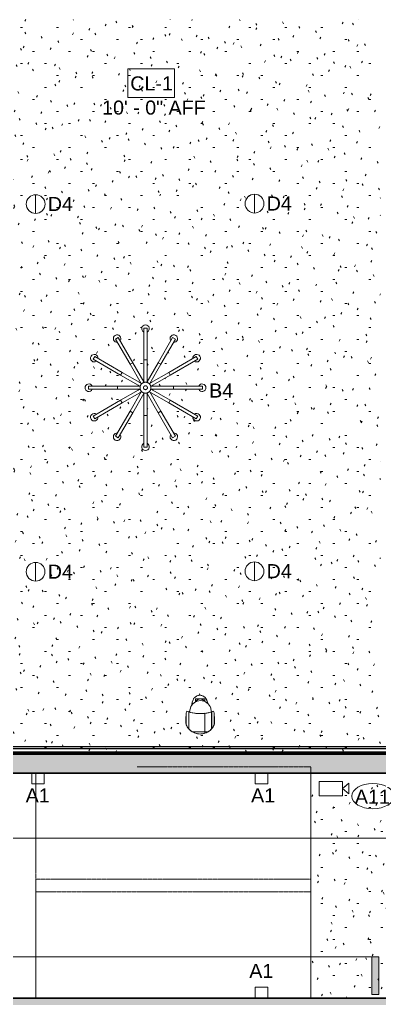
# Model space of a CAD drawing. Header units: inches. Extents: x -1176 to 1507, y -2527 to 978.
# Drawn here: x -987.2 to -872.1, y -1109.4 to -796.2 of the extents above; entities that cross this region are included whole.
import ezdxf

# ---------------------------------------------------------------- set-up
doc = ezdxf.new("R2010")
doc.units = ezdxf.units.IN
doc.header["$MEASUREMENT"] = 0
doc.linetypes.add('Overhead 1_16_', pattern=[0.101562, 0.0625, -0.039062])
for name, color, linetype, lineweight in [('A-CLNG', 13, 'Continuous', 18), ('A-CLNG-IDEN', 151, 'Continuous', 9), ('A-CLNG-PATT', 13, 'Continuous', 18), ('A-WALL', 113, 'Continuous', 18), ('A-WALL-PATT', 111, 'Continuous', 18), ('E-LITE-EQPM', 33, 'Continuous', 9), ('E-LITE-EQPM-IDEN', 33, 'Continuous', 9), ('G-ANNO-SYMB', 111, 'Continuous', 9), ('I-WALL', 2, 'Continuous', 18), ('Q-SPCQ', 91, 'Continuous', 9), ('Q-SPCQ-IDEN', 132, 'Continuous', 9), ('S-STRS-MBND', 31, 'Continuous', 18)]:
    doc.layers.add(name, color=color, linetype=linetype, lineweight=lineweight)
doc.styles.add('Arial', font='arial.ttf', dxfattribs={"height": 4.5})
doc.styles.add('Swis721 Lt BT', font='swissl.ttf', dxfattribs={"height": 4.5})
pattern_1 = [(0, (0, 0), (15.36, 3.84), [0.634, -10.886, 0.634, -10.886, -61.44]), (0, (0, 0), (15.36, 3.84), [-23.04, 0.634, -22.406, 0.634, -10.886, -26.88]), (0, (0, 0), (15.36, 3.84), [-57.6, 0.634, -7.046, 0.634, -18.566]), (120, (5.76, 1.92), (-11.005538, 11.38215), [0.634, -10.886, 0.634, -10.886, -61.44]), (120, (5.76, 1.92), (-11.005538, 11.38215), [-23.04, 0.634, -22.406, 0.634, -10.886, -26.88]), (120, (5.76, 1.92), (-11.005538, 11.38215), [-57.6, 0.634, -7.046, 0.634, -18.566]), (240, (7.68, 9.6), (-4.354462, -15.22215), [0.634, -10.886, 0.634, -10.886, -61.44]), (240, (7.68, 9.6), (-4.354462, -15.22215), [-23.04, 0.634, -22.406, 0.634, -10.886, -26.88]), (240, (7.68, 9.6), (-4.354462, -15.22215), [-57.6, 0.634, -7.046, 0.634, -18.566])]

# ---------------------------------------------------------------- blocks, each defined once
blk = doc.blocks.new('Iron_Chandelier_2145 - Iron_Chandelier_2145-V2-2nd Floor RCP')
at = {"layer": 'E-LITE-EQPM'}
for p, q in [((-0.5, 19.02), (-0.5, 8.88)), ((0.5, 19.02), (-0.5, 19.02)), ((0.5, 8.88), (0.5, 19.02)), ((-8.69, 16.05), (-9.56, 15.55)), ((-4.04, 7.99), (-8.69, 16.05)), ((8.69, 16.05), (4.04, 7.99)), ((8.69, 16.05), (9.56, 15.55)), ((-9.56, 15.55), (-4.9, 7.49)), ((4.9, 7.49), (9.56, 15.55)), ((-16.72, 9.08), (-16.22, 9.94)), ((-7.44, 4.87), (-16.22, 9.94)), ((16.22, 9.94), (7.44, 4.87)), ((16.22, 9.94), (16.72, 9.08)), ((-16.72, 9.08), (-7.94, 4)), ((-4.04, 7.99), (-4.9, 7.49)), ((-4.9, 7.49), (-1.36, 1.36)), ((-0.5, 1.86), (-4.04, 7.99)), ((-0.5, 8.88), (-0.5, 2.41)), ((0.5, 8.88), (-0.5, 8.88)), ((0.5, 2.41), (0.5, 8.88)), ((4.04, 7.99), (0.5, 1.86)), ((1.36, 1.36), (4.9, 7.49)), ((4.04, 7.99), (4.9, 7.49)), ((7.94, 4), (16.72, 9.08)), ((-7.94, 4), (-7.44, 4.87)), ((-7.94, 4), (-2.34, 0.77)), ((-1.84, 1.64), (-7.44, 4.87)), ((7.44, 4.87), (1.84, 1.64)), ((2.34, 0.77), (7.94, 4)), ((7.44, 4.87), (7.94, 4)), ((-8.94, 0.5), (-18.25, 0.5)), ((-18.25, 0.5), (-18.25, -0.5)), ((-1.86, 0.5), (-8.94, 0.5)), ((-8.94, 0.5), (-8.94, -0.5)), ((-2.34, 0.77), (-1.69, 0.4)), ((-1.2, 1.27), (-1.84, 1.64)), ((-0.5, 2.41), (-0.5, 1.66)), ((0.5, 1.67), (0.5, 2.41)), ((1.84, 1.64), (1.19, 1.26)), ((1.69, 0.4), (2.34, 0.77)), ((8.94, 0.5), (1.86, 0.5)), ((18.25, 0.5), (8.94, 0.5)), ((8.94, 0.5), (8.94, -0.5)), ((18.25, 0.5), (18.25, -0.5)), ((-18.25, -0.5), (-8.94, -0.5)), ((-8.94, -0.5), (-1.86, -0.5)), ((-2.34, -0.77), (-7.94, -4)), ((-7.44, -4.87), (-1.84, -1.64)), ((-1.36, -1.36), (-4.9, -7.49)), ((-4.04, -7.99), (-0.5, -1.86)), ((-1.69, -0.4), (-2.34, -0.77)), ((-1.84, -1.64), (-1.19, -1.26)), ((-0.5, -1.67), (-0.5, -2.41)), ((-0.5, -2.41), (-0.5, -8.88)), ((0.5, -2.41), (0.5, -1.66)), ((0.5, -1.86), (4.04, -7.99)), ((0.5, -8.88), (0.5, -2.41)), ((1.2, -1.27), (1.84, -1.64)), ((4.9, -7.49), (1.36, -1.36)), ((2.34, -0.77), (1.69, -0.4)), ((1.84, -1.64), (7.44, -4.87)), ((1.86, -0.5), (8.94, -0.5)), ((7.94, -4), (2.34, -0.77)), ((8.94, -0.5), (18.25, -0.5)), ((-7.94, -4), (-16.72, -9.08)), ((-16.22, -9.94), (-7.44, -4.87)), ((-7.94, -4), (-7.44, -4.87)), ((7.44, -4.87), (7.94, -4)), ((7.44, -4.87), (16.22, -9.94)), ((16.72, -9.08), (7.94, -4)), ((-16.72, -9.08), (-16.22, -9.94)), ((-4.9, -7.49), (-9.56, -15.55)), ((-8.69, -16.05), (-4.04, -7.99)), ((-4.04, -7.99), (-4.9, -7.49)), ((-0.5, -8.88), (-0.5, -19.02)), ((0.5, -8.88), (-0.5, -8.88)), ((0.5, -19.02), (0.5, -8.88)), ((4.04, -7.99), (4.9, -7.49)), ((4.04, -7.99), (8.69, -16.05)), ((9.56, -15.55), (4.9, -7.49)), ((16.22, -9.94), (16.72, -9.08)), ((-8.69, -16.05), (-9.56, -15.55)), ((8.69, -16.05), (9.56, -15.55)), ((0.5, -19.02), (-0.5, -19.02))]:
    blk.add_line(p, q, dxfattribs=at)
at = {"layer": 'E-LITE-EQPM', "flags": 128}
for points in [[(-1.75, 0), (-1.75, 0.07), (-1.75, 0.14), (-1.74, 0.21), (-1.73, 0.28), (-1.72, 0.35), (-1.7, 0.42), (-1.68, 0.48), (-1.66, 0.55), (-1.64, 0.62), (-1.61, 0.68), (-1.59, 0.75), (-1.56, 0.81), (-1.52, 0.87), (-1.49, 0.93), (-1.45, 0.99), (-1.41, 1.05), (-1.36, 1.1), (-1.32, 1.16), (-1.27, 1.21), (-1.22, 1.26), (-1.17, 1.31), (-1.12, 1.35), (-1.06, 1.39), (-1.01, 1.44), (-0.95, 1.48), (-0.89, 1.51), (-0.83, 1.55), (-0.76, 1.58), (-0.7, 1.61), (-0.64, 1.63), (-0.57, 1.66), (-0.5, 1.68), (-0.44, 1.7), (-0.37, 1.71), (-0.3, 1.73), (-0.23, 1.74), (-0.16, 1.75), (-0.09, 1.75), (-0.02, 1.75), (0.05, 1.75), (0.12, 1.75), (0.19, 1.74), (0.26, 1.73), (0.33, 1.72), (0.4, 1.71), (0.47, 1.69), (0.53, 1.67), (0.6, 1.65), (0.67, 1.62), (0.73, 1.59), (0.79, 1.56), (0.85, 1.53), (0.92, 1.5), (0.97, 1.46), (1.03, 1.42), (1.09, 1.38), (1.14, 1.33), (1.19, 1.28), (1.24, 1.23), (1.29, 1.18), (1.34, 1.13), (1.38, 1.08), (1.43, 1.02), (1.46, 0.96), (1.5, 0.9), (1.54, 0.84), (1.57, 0.78), (1.6, 0.72), (1.63, 0.65), (1.65, 0.59), (1.67, 0.52), (1.69, 0.45), (1.71, 0.39), (1.72, 0.32), (1.74, 0.25), (1.74, 0.18), (1.75, 0.11), (1.75, 0.04), (1.75, 0)], [(-0.63, 0), (-0.63, 0.03), (-0.63, 0.05), (-0.62, 0.08), (-0.62, 0.1), (-0.62, 0.12), (-0.61, 0.15), (-0.6, 0.17), (-0.6, 0.2), (-0.59, 0.22), (-0.58, 0.24), (-0.57, 0.27), (-0.56, 0.29), (-0.55, 0.31), (-0.53, 0.33), (-0.52, 0.35), (-0.5, 0.38), (-0.49, 0.39), (-0.47, 0.41), (-0.46, 0.43), (-0.44, 0.45), (-0.42, 0.47), (-0.4, 0.48), (-0.38, 0.5), (-0.36, 0.51), (-0.34, 0.53), (-0.32, 0.54), (-0.3, 0.55), (-0.27, 0.57), (-0.25, 0.58), (-0.23, 0.59), (-0.2, 0.59), (-0.18, 0.6), (-0.16, 0.61), (-0.13, 0.61), (-0.11, 0.62), (-0.08, 0.62), (-0.06, 0.63), (-0.03, 0.63), (-0.01, 0.63), (0.02, 0.63), (0.04, 0.63), (0.07, 0.62), (0.09, 0.62), (0.12, 0.62), (0.14, 0.61), (0.17, 0.61), (0.19, 0.6), (0.21, 0.59), (0.24, 0.58), (0.26, 0.57), (0.28, 0.56), (0.31, 0.55), (0.33, 0.54), (0.35, 0.52), (0.37, 0.51), (0.39, 0.49), (0.41, 0.48), (0.43, 0.46), (0.45, 0.44), (0.46, 0.42), (0.48, 0.41), (0.5, 0.39), (0.51, 0.37), (0.52, 0.35), (0.54, 0.32), (0.55, 0.3), (0.56, 0.28), (0.57, 0.26), (0.58, 0.23), (0.59, 0.21), (0.6, 0.19), (0.61, 0.16), (0.61, 0.14), (0.62, 0.11), (0.62, 0.09), (0.62, 0.06), (0.63, 0.04), (0.63, 0.01), (0.63, 0)], [(1.75, 0), (1.75, -0.07), (1.75, -0.14), (1.74, -0.21), (1.73, -0.28), (1.72, -0.35), (1.7, -0.42), (1.68, -0.48), (1.66, -0.55), (1.64, -0.62), (1.61, -0.68), (1.59, -0.75), (1.56, -0.81), (1.52, -0.87), (1.49, -0.93), (1.45, -0.99), (1.41, -1.05), (1.36, -1.1), (1.32, -1.16), (1.27, -1.21), (1.22, -1.26), (1.17, -1.31), (1.12, -1.35), (1.06, -1.39), (1.01, -1.44), (0.95, -1.48), (0.89, -1.51), (0.83, -1.55), (0.76, -1.58), (0.7, -1.61), (0.64, -1.63), (0.57, -1.66), (0.5, -1.68), (0.44, -1.7), (0.37, -1.71), (0.3, -1.73), (0.23, -1.74), (0.16, -1.75), (0.09, -1.75), (0.02, -1.75), (-0.05, -1.75), (-0.12, -1.75), (-0.19, -1.74), (-0.26, -1.73), (-0.33, -1.72), (-0.4, -1.71), (-0.47, -1.69), (-0.53, -1.67), (-0.6, -1.65), (-0.67, -1.62), (-0.73, -1.59), (-0.79, -1.56), (-0.85, -1.53), (-0.92, -1.5), (-0.97, -1.46), (-1.03, -1.42), (-1.09, -1.38), (-1.14, -1.33), (-1.19, -1.28), (-1.24, -1.23), (-1.29, -1.18), (-1.34, -1.13), (-1.38, -1.08), (-1.43, -1.02), (-1.46, -0.96), (-1.5, -0.9), (-1.54, -0.84), (-1.57, -0.78), (-1.6, -0.72), (-1.63, -0.65), (-1.65, -0.59), (-1.67, -0.52), (-1.69, -0.45), (-1.71, -0.39), (-1.72, -0.32), (-1.74, -0.25), (-1.74, -0.18), (-1.75, -0.11), (-1.75, -0.04), (-1.75, 0)], [(0.63, 0), (0.63, -0.03), (0.63, -0.05), (0.62, -0.08), (0.62, -0.1), (0.62, -0.12), (0.61, -0.15), (0.6, -0.17), (0.6, -0.2), (0.59, -0.22), (0.58, -0.24), (0.57, -0.27), (0.56, -0.29), (0.55, -0.31), (0.53, -0.33), (0.52, -0.35), (0.5, -0.38), (0.49, -0.39), (0.47, -0.41), (0.46, -0.43), (0.44, -0.45), (0.42, -0.47), (0.4, -0.48), (0.38, -0.5), (0.36, -0.51), (0.34, -0.53), (0.32, -0.54), (0.3, -0.55), (0.27, -0.57), (0.25, -0.58), (0.23, -0.59), (0.2, -0.59), (0.18, -0.6), (0.16, -0.61), (0.13, -0.61), (0.11, -0.62), (0.08, -0.62), (0.06, -0.63), (0.03, -0.63), (0.01, -0.63), (-0.02, -0.63), (-0.04, -0.63), (-0.07, -0.62), (-0.09, -0.62), (-0.12, -0.62), (-0.14, -0.61), (-0.17, -0.61), (-0.19, -0.6), (-0.21, -0.59), (-0.24, -0.58), (-0.26, -0.57), (-0.28, -0.56), (-0.31, -0.55), (-0.33, -0.54), (-0.35, -0.52), (-0.37, -0.51), (-0.39, -0.49), (-0.41, -0.48), (-0.43, -0.46), (-0.45, -0.44), (-0.46, -0.42), (-0.48, -0.41), (-0.5, -0.39), (-0.51, -0.37), (-0.52, -0.35), (-0.54, -0.32), (-0.55, -0.3), (-0.56, -0.28), (-0.57, -0.26), (-0.58, -0.23), (-0.59, -0.21), (-0.6, -0.19), (-0.61, -0.16), (-0.61, -0.14), (-0.62, -0.11), (-0.62, -0.09), (-0.62, -0.06), (-0.63, -0.04), (-0.63, -0.01), (-0.63, 0)]]:
    blk.add_lwpolyline(points, dxfattribs=at)
at = {"layer": 'E-LITE-EQPM'}
for centre, start, end in [((0, 18.89), 90, 244.637), ((0, 18.89), 295.363, 90), ((-9.06, 15.7), 120, 274.637), ((-9.06, 15.7), 325.363, 120), ((9.06, 15.7), 60, 214.637), ((9.06, 15.7), 265.363, 60), ((-16.36, 9.44), 150, 304.637), ((-16.36, 9.44), 355.363, 150), ((16.36, 9.44), 30, 184.637), ((16.36, 9.44), 235.363, 30), ((-18.12, 0), 25.363, 180), ((-18.12, 0), 180, 334.637), ((18.12, 0), 0, 154.637), ((18.12, 0), 205.363, 0), ((-16.36, -9.44), 55.363, 210), ((-16.36, -9.44), 210, 4.637), ((16.36, -9.44), 175.363, 330), ((16.36, -9.44), 330, 124.637), ((-9.06, -15.7), 85.363, 240), ((-9.06, -15.7), 240, 34.637), ((9.06, -15.7), 145.363, 300), ((9.06, -15.7), 300, 94.637), ((0, -18.89), 115.363, 270), ((0, -18.89), 270, 64.637)]:
    blk.add_arc(centre, 1.21, start, end, dxfattribs=at)
blk = doc.blocks.new('L-Recessed Circular - Downlight - 6_-7313291-2nd Floor RCP')
at = {"layer": 'E-LITE-EQPM'}
for q in [(-2.12, -2.12), (2.12, 2.12)]:
    blk.add_line((0, 0), q, dxfattribs=at)
for start, end in [(360, 180), (180, 360)]:
    blk.add_arc((0, 0), 3, start, end, dxfattribs=at)
blk = doc.blocks.new('Security_Camera_-_Dome_6414 - 8_-0_ AFF-7476807-2nd Floor RCP')
at = {"layer": 'Q-SPCQ'}
for p, q in [((-2.27, 3.14), (2.27, 3.14)), ((-2.27, -4.36), (-2.27, 3.14)), ((1.71, 5.14), (-1.71, 5.14)), ((0, 3.14), (-1.71, 5.14)), ((0, 3.14), (1.71, 5.14)), ((2.27, -4.36), (2.27, 3.14)), ((-2.27, -4.36), (2.27, -4.36))]:
    blk.add_line(p, q, dxfattribs=at)
blk = doc.blocks.new('Keurig_Coffee_Maker_18764 - Keurig_Coffee_Maker_18764-7512143-2nd Floor RCP')
at = {"layer": 'Q-SPCQ'}
for p, q in [((-1.5, 5.87), (-1.5, 6.29)), ((-1.5, 6.29), (-1.5, 5.79)), ((-0.05, 6.52), (0, 6.52)), ((-0.05, 6.52), (0, 6.52)), ((-3.76, -0.58), (-3.76, 4.75)), ((-3.76, 4.75), (-3.76, -0.58)), ((-3.66, 4.86), (-3.66, -0.55)), ((-2.58, 5.79), (-1.5, 5.79)), ((-2.44, 5.87), (-1.5, 5.87)), ((-1.5, 5.87), (-2.44, 5.87)), ((-1.5, 5.79), (-1.5, 5.87)), ((-1.5, -0.09), (-1.5, 5.79)), ((-1.5, 5.79), (-1.5, -0.09)), ((-1.5, 5.79), (2.55, 5.79)), ((3.66, 4.86), (3.66, -0.55)), ((-1.75, -0.13), (-1.75, -0.16)), ((1.75, -0.17), (1.75, -0.14)), ((-1.5, -3.84), (-1.5, -4.72)), ((0, -4.72), (-1.5, -4.72)), ((1.5, -4.72), (0, -4.72)), ((1.33, -3.91), (1.09, -3.91)), ((1.5, -4.72), (1.5, -3.75))]:
    blk.add_line(p, q, dxfattribs=at)
at = {"layer": 'Q-SPCQ', "flags": 128}
for points in [[(-2.44, 5.87), (-2.13, 6.03), (-1.82, 6.17), (-1.5, 6.29)], [(-1.5, 6.29), (-1.3, 6.35), (-1.09, 6.4), (-0.89, 6.44), (-0.68, 6.47), (-0.47, 6.5), (-0.26, 6.51), (-0.05, 6.52)], [(0, 6.52), (0.3, 6.51), (0.59, 6.48), (0.89, 6.43), (1.18, 6.36), (1.47, 6.28), (1.75, 6.18), (2.02, 6.06), (2.29, 5.93)], [(-4.47, 3.57), (-4.53, 3.4), (-4.6, 3.21)], [(-4.6, 3.21), (-4.56, 1.59), (-4.52, 0.02)], [(-3.9, 4.57), (-4.12, 4.26), (-4.31, 3.92), (-4.47, 3.57)], [(-4.47, 3.57), (-4.46, 1.67), (-4.44, -0.22)], [(-4.44, -0.22), (-4.46, 1.67), (-4.47, 3.57)], [(-3.76, 4.75), (-3.83, 4.66), (-3.9, 4.57)], [(-3.76, 4.75), (-3.71, 4.81), (-3.66, 4.86)], [(-2.58, 5.79), (-2.51, 5.83), (-2.44, 5.87)], [(2.29, 5.93), (2.42, 5.86), (2.55, 5.79)], [(4.47, 3.57), (4.31, 3.92), (4.12, 4.25), (3.9, 4.57), (3.66, 4.86)], [(4.44, -0.22), (4.46, 1.67), (4.47, 3.57)], [(4.47, 3.57), (4.46, 1.67), (4.44, -0.22)], [(4.6, 3.21), (4.53, 3.4), (4.47, 3.57)], [(4.52, 0.02), (4.56, 1.59), (4.6, 3.21)], [(-4.52, 0.02), (-4.48, -0.1), (-4.44, -0.22)], [(4.44, -0.22), (4.48, -0.1), (4.52, 0.02)], [(-4.44, -0.22), (-4.34, -0.48), (-4.23, -0.74)], [(-4.23, -0.74), (-4, -0.66), (-3.76, -0.58)], [(-3.66, -0.55), (-3.71, -0.56), (-3.76, -0.58)], [(3.66, -0.55), (3.95, -0.64), (4.23, -0.74)], [(4.23, -0.74), (4.34, -0.48), (4.44, -0.22)]]:
    blk.add_lwpolyline(points, dxfattribs=at)
at = {"layer": 'Q-SPCQ'}
for centre, radius, start, end in [((-0.02, 1.68), 4.83, 121.9434, 138.8461), ((0.21, 1.83), 4.6, 41.3719, 59.4821), ((0, -12.51), 12.51, 96.8893, 107.0382), ((-0.11, -0.74), 3.42, 176.007, 197.9749), ((0, -12.51), 12.51, 74.3499, 106.3509), ((-0.11, -0.74), 3.42, 197.9749, 342.0251), ((0, -12.51), 12.51, 101.4004, 102.499), ((0, -12.51), 12.51, 76.4256, 96.8893), ((0, -12.51), 12.51, 72.9618, 76.4256), ((-1.51, -0.29), 4.88, 342.0251, 357.9749), ((0, -3.22), 1.5, 208.9538, 212.3568), ((0, -3.22), 1.5, 222.9459, 226.3981), ((0, -3.22), 1.5, 240, 241.3808), ((0, -3.22), 1.5, 253.2329, 256.0898), ((0, -3.22), 1.5, 283.9102, 286.7671), ((0, -3.22), 1.5, 298.6192, 300), ((0, -3.22), 1.5, 313.6019, 317.0541), ((0, -3.22), 1.5, 327.6432, 331.0462), ((0, -3.22), 1.5, 332.5776, 337.3872)]:
    blk.add_arc(centre, radius, start, end, dxfattribs=at)
for points, knots in [([(0.54, 6.48), (0.53, 6.49), (0.5, 6.49), (0.48, 6.49), (0.46, 6.49)], [0.78815175, 0.78815175, 0.78815175, 0.78815175, 0.8, 0.81849902, 0.81849902, 0.81849902, 0.81849902]), ([(1.05, 6.4), (1.03, 6.4), (1, 6.41), (0.97, 6.41), (0.96, 6.42)], [0.57772475, 0.57772475, 0.57772475, 0.57772475, 0.6, 0.61469113, 0.61469113, 0.61469113, 0.61469113]), ([(-4.38, 3.77), (-4.39, 3.74), (-4.41, 3.7), (-4.43, 3.66), (-4.44, 3.64)], [0.61088143, 0.61088143, 0.61088143, 0.61088143, 0.66666667, 0.69969714, 0.69969714, 0.69969714, 0.69969714]), ([(-4.16, 4.19), (-4.17, 4.17), (-4.18, 4.15), (-4.19, 4.13), (-4.2, 4.12)], [0.29963797, 0.29963797, 0.29963797, 0.29963797, 0.33333333, 0.3546492, 0.3546492, 0.3546492, 0.3546492]), ([(-3.44, 5.1), (-3.46, 5.09), (-3.5, 5.04), (-3.55, 4.99), (-3.58, 4.95)], [0.84443952, 0.84443952, 0.84443952, 0.84443952, 0.85714286, 0.88946582, 0.88946582, 0.88946582, 0.88946582]), ([(-3.29, 5.25), (-3.33, 5.21), (-3.41, 5.13), (-3.49, 5.05), (-3.53, 5.01)], [0.6959231, 0.6959231, 0.6959231, 0.6959231, 0.75, 0.8092658, 0.8092658, 0.8092658, 0.8092658]), ([(-3.53, 5.01), (-3.49, 5.05), (-3.41, 5.13), (-3.33, 5.21), (-3.29, 5.25)], [0.12712616, 0.12712616, 0.12712616, 0.12712616, 0.16666667, 0.20354406, 0.20354406, 0.20354406, 0.20354406]), ([(-2.92, 5.56), (-2.95, 5.53), (-3.01, 5.49), (-3.07, 5.44), (-3.09, 5.42)], [0.68506608, 0.68506608, 0.68506608, 0.68506608, 0.71428571, 0.73688666, 0.73688666, 0.73688666, 0.73688666]), ([(-2.71, 5.7), (-2.75, 5.67), (-2.85, 5.61), (-2.94, 5.54), (-2.99, 5.5)], [0.4515144, 0.4515144, 0.4515144, 0.4515144, 0.5, 0.5645826, 0.5645826, 0.5645826, 0.5645826]), ([(-2.99, 5.5), (-2.94, 5.54), (-2.85, 5.61), (-2.76, 5.67), (-2.72, 5.7)], [0.29058896, 0.29058896, 0.29058896, 0.29058896, 0.33333333, 0.36686495, 0.36686495, 0.36686495, 0.36686495]), ([(-1.93, 6.13), (-1.94, 6.12), (-1.97, 6.11), (-2, 6.1), (-2.01, 6.09)], [0.41841767, 0.41841767, 0.41841767, 0.41841767, 0.42857143, 0.44013501, 0.44013501, 0.44013501, 0.44013501]), ([(1.93, 6.11), (1.91, 6.11), (1.88, 6.13), (1.85, 6.14), (1.84, 6.14)], [0.17777621, 0.17777621, 0.17777621, 0.17777621, 0.2, 0.22084875, 0.22084875, 0.22084875, 0.22084875]), ([(3.02, 5.47), (2.92, 5.55), (2.81, 5.63), (2.69, 5.7), (2.68, 5.7)], [0.7368661, 0.7368661, 0.7368661, 0.7368661, 0.85, 0.8601642, 0.8601642, 0.8601642, 0.8601642]), ([(2.68, 5.7), (2.74, 5.67), (2.85, 5.59), (2.96, 5.51), (3.02, 5.47)], [0.1398358, 0.1398358, 0.1398358, 0.1398358, 0.2, 0.2631339, 0.2631339, 0.2631339, 0.2631339]), ([(3.24, 5.28), (3.28, 5.25), (3.38, 5.16), (3.48, 5.06), (3.53, 5)], [0.3529114, 0.3529114, 0.3529114, 0.3529114, 0.4, 0.4767299, 0.4767299, 0.4767299, 0.4767299]), ([(3.54, 4.99), (3.5, 5.04), (3.45, 5.09), (3.4, 5.14), (3.39, 5.15)], [0.2526443, 0.2526443, 0.2526443, 0.2526443, 0.3333333, 0.3540448, 0.3540448, 0.3540448, 0.3540448]), ([(3.83, 4.66), (3.82, 4.67), (3.8, 4.7), (3.78, 4.73), (3.76, 4.75)], [0.38444806, 0.38444806, 0.38444806, 0.38444806, 0.4, 0.41797906, 0.41797906, 0.41797906, 0.41797906]), ([(4.2, 4.11), (4.19, 4.13), (4.18, 4.15), (4.16, 4.18), (4.16, 4.19)], [0.18160757, 0.18160757, 0.18160757, 0.18160757, 0.2, 0.21093832, 0.21093832, 0.21093832, 0.21093832]), ([(4.23, 4.07), (4.21, 4.1), (4.19, 4.13), (4.17, 4.17), (4.16, 4.19)], [0.61176377, 0.61176377, 0.61176377, 0.61176377, 0.66666667, 0.69915708, 0.69915708, 0.69915708, 0.69915708]), ([(4.44, 3.64), (4.43, 3.66), (4.41, 3.7), (4.39, 3.74), (4.38, 3.77)], [0.3004739, 0.3004739, 0.3004739, 0.3004739, 0.33333333, 0.38831267, 0.38831267, 0.38831267, 0.38831267]), ([(-4.4, -0.32), (-4.4, -0.33), (-4.39, -0.36), (-4.37, -0.39), (-4.37, -0.4)], [0.4391587, 0.4391587, 0.4391587, 0.4391587, 0.5, 0.5552062, 0.5552062, 0.5552062, 0.5552062]), ([(2.72, -2.64), (2.69, -2.98), (2.55, -3.66), (2.3, -4.3), (2.14, -4.62)], [0.4042078, 0.4042078, 0.4042078, 0.4042078, 0.7, 1, 1, 1, 1]), ([(2.62, -3.26), (2.63, -3.24), (2.66, -3.1), (2.68, -2.97), (2.69, -2.86)], [0.2257016, 0.2257016, 0.2257016, 0.2257016, 0.25, 0.3818969, 0.3818969, 0.3818969, 0.3818969]), ([(4.37, -0.4), (4.37, -0.39), (4.39, -0.36), (4.4, -0.33), (4.4, -0.32)], [0.4447938, 0.4447938, 0.4447938, 0.4447938, 0.5, 0.5608413, 0.5608413, 0.5608413, 0.5608413]), ([(-1.96, -4.62), (-2.06, -4.41), (-2.25, -3.98), (-2.38, -3.52), (-2.44, -3.27), (-2.44, -3.24)], [0, 0, 0, 0, 0.2, 0.4, 0.4199586, 0.4199586, 0.4199586, 0.4199586]), ([(-2.21, -4.05), (-2.19, -4.11), (-2.11, -4.3), (-2.02, -4.49), (-1.96, -4.62)], [0.2806999, 0.2806999, 0.2806999, 0.2806999, 0.5, 1, 1, 1, 1]), ([(-1.37, -5.35), (-1.36, -5.36), (-1.32, -5.39), (-1.29, -5.42), (-1.27, -5.43)], [0.18877968, 0.18877968, 0.18877968, 0.18877968, 0.2, 0.2149388, 0.2149388, 0.2149388, 0.2149388]), ([(-1.33, -3.91), (-1.29, -4), (-1.18, -4.16), (-0.99, -4.36), (-0.82, -4.49), (-0.69, -4.56), (-0.61, -4.59), (-0.56, -4.61), (-0.52, -4.63), (-0.49, -4.64), (-0.44, -4.66), (-0.39, -4.67), (-0.34, -4.68), (-0.31, -4.69), (-0.28, -4.7), (-0.23, -4.71), (-0.14, -4.72), (-0.06, -4.72), (0, -4.72)], [0, 0, 0, 0, 0.166667, 0.333333, 0.5, 0.583333, 0.625, 0.666667, 0.6875, 0.708333, 0.75, 0.791667, 0.8125, 0.833333, 0.854167, 0.875, 0.916667, 1, 1, 1, 1]), ([(1.33, -5.51), (1.21, -5.59), (0.95, -5.73), (0.39, -5.89), (-0.2, -5.89), (-0.77, -5.73), (-1.02, -5.59), (-1.15, -5.51)], [0, 0, 0, 0, 0.166667, 0.333333, 0.666667, 0.833333, 1, 1, 1, 1]), ([(-1, -5.6), (-0.97, -5.62), (-0.92, -5.65), (-0.86, -5.67), (-0.84, -5.68)], [0.27701931, 0.27701931, 0.27701931, 0.27701931, 0.3, 0.31328188, 0.31328188, 0.31328188, 0.31328188]), ([(-0.54, -5.79), (-0.5, -5.8), (-0.45, -5.81), (-0.4, -5.82), (-0.38, -5.83)], [0.37613623, 0.37613623, 0.37613623, 0.37613623, 0.4, 0.40692561, 0.40692561, 0.40692561, 0.40692561]), ([(0, -4.72), (0.06, -4.72), (0.14, -4.72), (0.23, -4.71), (0.28, -4.7), (0.31, -4.69), (0.34, -4.68), (0.39, -4.67), (0.44, -4.66), (0.49, -4.64), (0.52, -4.63), (0.55, -4.62), (0.58, -4.61), (0.62, -4.59), (0.69, -4.56), (0.82, -4.49), (0.99, -4.36), (1.18, -4.16), (1.29, -4), (1.33, -3.91)], [0, 0, 0, 0, 0.083333, 0.125, 0.145833, 0.166667, 0.1875, 0.208333, 0.25, 0.291667, 0.3125, 0.333333, 0.354167, 0.375, 0.416667, 0.5, 0.666667, 0.833333, 1, 1, 1, 1]), ([(0.57, -5.83), (0.58, -5.82), (0.63, -5.81), (0.68, -5.8), (0.72, -5.79)], [0.59315677, 0.59315677, 0.59315677, 0.59315677, 0.6, 0.62382615, 0.62382615, 0.62382615, 0.62382615]), ([(1.02, -5.68), (1.04, -5.67), (1.1, -5.65), (1.15, -5.62), (1.19, -5.6)], [0.68679726, 0.68679726, 0.68679726, 0.68679726, 0.7, 0.72301066, 0.72301066, 0.72301066, 0.72301066]), ([(1.45, -5.43), (1.47, -5.42), (1.51, -5.39), (1.54, -5.36), (1.56, -5.35)], [0.78509395, 0.78509395, 0.78509395, 0.78509395, 0.8, 0.81126542, 0.81126542, 0.81126542, 0.81126542]), ([(2.14, -4.62), (2.21, -4.49), (2.29, -4.3), (2.37, -4.11), (2.39, -4.05)], [0, 0, 0, 0, 0.5, 0.7193001, 0.7193001, 0.7193001, 0.7193001])]:
    blk.add_open_spline(points, degree=3, knots=knots, dxfattribs=at)
for points in [[(0.79, 6.45), (0.78, 6.45), (0.77, 6.45), (0.76, 6.45)], [(0.76, 6.45), (0.77, 6.45), (0.78, 6.45), (0.79, 6.45)], [(-4.25, 4.04), (-4.24, 4.05), (-4.21, 4.09), (-4.19, 4.13), (-4.18, 4.15)], [(-4.18, 4.15), (-4.19, 4.13), (-4.21, 4.09), (-4.23, 4.05), (-4.24, 4.03)], [(-2.24, 5.98), (-2.23, 5.99), (-2.22, 5.99), (-2.2, 6)], [(-2.19, 6), (-2.2, 6), (-2.21, 5.99), (-2.22, 5.99)], [(1.59, 6.24), (1.58, 6.24), (1.57, 6.25), (1.56, 6.25)], [(1.56, 6.25), (1.57, 6.25), (1.58, 6.24), (1.59, 6.24)], [(3.02, 5.47), (2.97, 5.5), (2.93, 5.54), (2.88, 5.57)], [(3.54, 5), (3.44, 5.1), (3.34, 5.19), (3.24, 5.28)], [(3.76, 4.75), (3.79, 4.72), (3.81, 4.69), (3.83, 4.66)], [(4.16, 4.19), (4.17, 4.16), (4.19, 4.14), (4.2, 4.11)], [(0.23, 0), (0.07, 0), (-0.09, 0), (-0.24, 0)], [(-0.16, 0), (-0.03, 0), (0.1, 0), (0.23, 0)], [(-4.23, -0.74), (-4.04, -0.67), (-3.85, -0.61), (-3.66, -0.55)], [(-3.66, -0.55), (-3.85, -0.61), (-4.04, -0.67), (-4.23, -0.74)], [(-2.13, -0.18), (-2.35, -0.22), (-2.56, -0.27), (-2.77, -0.31)], [(-1.38, -0.08), (-1.47, -0.09), (-1.55, -0.1), (-1.64, -0.11)], [(1.23, -0.06), (1.36, -0.07), (1.49, -0.09), (1.62, -0.1)], [(1.6, -0.1), (1.48, -0.09), (1.36, -0.07), (1.25, -0.06)], [(2.94, -0.35), (3.07, -0.38), (3.2, -0.41), (3.33, -0.45)], [(3.33, -0.45), (3.2, -0.41), (3.07, -0.38), (2.94, -0.35)], [(3.37, -0.46), (3.43, -0.48), (3.48, -0.49), (3.54, -0.51)], [(3.54, -0.51), (3.48, -0.49), (3.43, -0.48), (3.37, -0.46)], [(3.66, -0.55), (3.85, -0.61), (4.04, -0.67), (4.23, -0.74)], [(4.23, -0.74), (4.04, -0.67), (3.85, -0.61), (3.66, -0.55)], [(-2.38, -3.53), (-2.35, -3.62), (-2.32, -3.72), (-2.29, -3.82)], [(-2.29, -3.82), (-2.28, -3.85), (-2.26, -3.89), (-2.25, -3.93)], [(-1.9, -4.72), (-1.91, -4.71), (-1.93, -4.67), (-1.95, -4.63), (-1.96, -4.62)], [(-1.15, -5.51), (-1.25, -5.45), (-1.45, -5.3), (-1.7, -5.03), (-1.84, -4.83), (-1.9, -4.72)], [(2.09, -4.72), (2.02, -4.83), (1.89, -5.03), (1.63, -5.3), (1.44, -5.45), (1.33, -5.51)], [(2.14, -4.62), (2.13, -4.63), (2.12, -4.67), (2.1, -4.71), (2.09, -4.72)], [(2.44, -3.93), (2.45, -3.89), (2.46, -3.85), (2.47, -3.82)], [(2.47, -3.82), (2.5, -3.72), (2.53, -3.62), (2.56, -3.53)]]:
    blk.add_open_spline(points, degree=3, dxfattribs=at)
blk = doc.blocks.new('Sconce Light - Sphere - 100W - 277V-V16-2nd Floor RCP')
at = {"layer": 'E-LITE-EQPM'}
for p, q in [((0, 6.5), (-2, 6.5)), ((-2, 6.5), (-2, 3)), ((2, 6.5), (0, 6.5)), ((2, 6.5), (2, 3))]:
    blk.add_line(p, q, dxfattribs=at)
blk = doc.blocks.new('Appliance_Specialty Equipment Tag - Standard-3515593-2nd Floor RCP')
at = {"layer": 'Q-SPCQ-IDEN'}
blk.add_ellipse((-0.0499, 0.0037), major_axis=(-0.1406, 0), ratio=0.600473, dxfattribs=at)
blk = doc.blocks.new('Section - 3_32_ x 3_8_-334918-2nd Floor RCP')
at = {"layer": 'G-ANNO-SYMB'}
blk.add_hatch(color=256, dxfattribs=at).paths.add_polyline_path([(0, 0.2495), (0, 0), (-0.0469, 0), (-0.0469, 0.2495)], flags=0)
for p, q in [((0, 0.2495), (-0.0469, 0.2495)), ((-0.0469, 0.2495), (-0.0469, 0)), ((0, 0), (0, 0.2495)), ((-0.0469, 0), (0, 0))]:
    blk.add_line(p, q, dxfattribs=at)

msp = doc.modelspace()

# ---------------------------------------------------------------- hatches: boundary and pattern name
at = {"layer": 'A-CLNG-PATT'}
h = msp.add_hatch(dxfattribs=at)
h.set_pattern_fill('FP_2', color=256, style=0, pattern_type=2)
h.set_pattern_definition(pattern_1)
h.paths.add_polyline_path([(-1017.06, -1028.8), (-871.8, -1028.8), (-871.8, -796.22), (-1017.06, -796.22), (-1017.06, -805.18), (-1013.56, -805.18), (-1013.56, -809.18), (-1017.06, -809.18), (-1017.06, -898.18), (-1013.56, -898.18), (-1013.56, -902.18), (-1017.06, -902.18), (-1017.06, -1028.67)], flags=0)
h.paths.add_polyline_path([(-1014.15, -1026.31), (-1014.57, -1026.31), (-1014.57, -1015.29), (-1003.55, -1015.29), (-1003.55, -1026.31), (-1014.07, -1026.31)], flags=0)
h.paths.add_polyline_path([(-929.39, -1024.82), (-929.83, -1024.8), (-930.33, -1024.73), (-930.91, -1024.58), (-931.46, -1024.36), (-931.99, -1024.09), (-932.67, -1023.58), (-932.84, -1023.43), (-933.34, -1022.87), (-933.67, -1022.36), (-933.78, -1022.15), (-934, -1021.61), (-934.03, -1021.51), (-933.96, -1018.32), (-933.76, -1017.77), (-933.67, -1017.56), (-932.81, -1017.83), (-932.74, -1017.16), (-932.57, -1016.5), (-932.15, -1015.66), (-932.05, -1014.99), (-931.86, -1014.32), (-931.52, -1013.58), (-931.31, -1013.27), (-931.06, -1013.01), (-930.77, -1012.79), (-930.38, -1012.59), (-929.96, -1012.47), (-929.53, -1012.42), (-929.09, -1012.47), (-928.68, -1012.59), (-928.29, -1012.79), (-928, -1013.01), (-927.69, -1013.36), (-927.48, -1013.68), (-927.2, -1014.32), (-926.99, -1015.07), (-926.44, -1015.73), (-926.07, -1016.5), (-925.93, -1017.14), (-925.92, -1017.79), (-925.54, -1017.67), (-925.21, -1017.56), (-924.96, -1018.2), (-924.92, -1018.32), (-924.84, -1021.51), (-924.98, -1021.9), (-925.26, -1022.45), (-925.44, -1022.73), (-925.72, -1023.11), (-926.03, -1023.43), (-926.6, -1023.91), (-927.37, -1024.36), (-927.84, -1024.55), (-928.21, -1024.67), (-928.66, -1024.76), (-929.1, -1024.81), (-929.37, -1024.82)], flags=0)
h.paths.add_polyline_path([(-927.69, -1018.17), (-926.67, -1017.98), (-926.17, -1017.84), (-927.69, -1018.14)], flags=0)
h.paths.add_polyline_path([(-931.19, -1018.16), (-931.21, -1018.13), (-932.57, -1017.9), (-932.21, -1017.98), (-931.21, -1018.16)], flags=0)
h.paths.add_polyline_path([(-982.06, -975.91), (-982.84, -975.8), (-983.56, -975.5), (-984.18, -975.03), (-984.66, -974.41), (-984.96, -973.68), (-985.06, -972.91), (-984.96, -972.13), (-984.66, -971.41), (-984.18, -970.78), (-983.56, -970.31), (-982.84, -970.01), (-982.06, -969.91), (-981.29, -970.01), (-980.56, -970.31), (-979.94, -970.78), (-979.46, -971.41), (-979.16, -972.13), (-979.06, -972.91), (-979.16, -973.68), (-979.46, -974.41), (-979.94, -975.03), (-980.56, -975.5), (-981.29, -975.8)], flags=0)
h.paths.add_polyline_path([(-912.07, -975.76), (-912.85, -975.66), (-913.57, -975.36), (-914.2, -974.88), (-914.67, -974.26), (-914.97, -973.54), (-915.07, -972.76), (-914.97, -971.98), (-914.67, -971.26), (-914.2, -970.64), (-913.57, -970.16), (-912.85, -969.86), (-912.07, -969.76), (-911.3, -969.86), (-910.57, -970.16), (-909.95, -970.64), (-909.48, -971.26), (-909.18, -971.98), (-909.07, -972.76), (-909.18, -973.54), (-909.48, -974.26), (-909.95, -974.88), (-910.57, -975.36), (-911.3, -975.66)], flags=0)
h.paths.add_polyline_path([(-946.93, -934.1), (-947.64, -933.87), (-948.08, -933.27), (-948.08, -932.52), (-947.64, -931.92), (-947.43, -931.85), (-947.43, -915.88), (-955.04, -929.05), (-954.89, -929.22), (-954.83, -929.99), (-955.19, -930.6), (-955.87, -930.91), (-956.6, -930.75), (-957.1, -930.18), (-957.16, -929.43), (-956.8, -928.81), (-956.12, -928.51), (-955.91, -928.55), (-948.3, -915.38), (-962.13, -923.36), (-962.09, -923.58), (-962.39, -924.26), (-963.04, -924.63), (-963.78, -924.56), (-964.33, -924.06), (-964.49, -923.33), (-964.19, -922.64), (-963.54, -922.27), (-962.8, -922.35), (-962.63, -922.5), (-948.8, -914.51), (-964.01, -914.51), (-964.08, -914.72), (-964.69, -915.16), (-965.43, -915.16), (-966.04, -914.72), (-966.27, -914.01), (-966.04, -913.3), (-965.43, -912.86), (-964.68, -912.86), (-964.08, -913.32), (-964.01, -913.51), (-948.8, -913.51), (-962.65, -905.53), (-962.8, -905.67), (-963.57, -905.73), (-964.19, -905.37), (-964.49, -904.69), (-964.33, -903.96), (-963.78, -903.46), (-963.01, -903.4), (-962.39, -903.76), (-962.09, -904.44), (-962.13, -904.66), (-948.3, -912.64), (-955.91, -899.47), (-956.12, -899.51), (-956.8, -899.21), (-957.18, -898.56), (-957.1, -897.82), (-956.6, -897.27), (-955.87, -897.11), (-955.19, -897.42), (-954.81, -898.06), (-954.89, -898.8), (-955.04, -898.97), (-947.43, -912.14), (-947.43, -896.17), (-947.64, -896.1), (-948.08, -895.5), (-948.08, -894.75), (-947.64, -894.15), (-946.93, -893.92), (-946.22, -894.15), (-945.78, -894.75), (-945.79, -895.5), (-946.22, -896.1), (-946.43, -896.17), (-946.43, -912.14), (-938.83, -898.97), (-938.97, -898.8), (-939.04, -898.03), (-938.68, -897.42), (-938, -897.11), (-937.27, -897.27), (-936.77, -897.82), (-936.71, -898.59), (-937.06, -899.21), (-937.74, -899.51), (-937.96, -899.47), (-945.57, -912.64), (-931.73, -904.66), (-931.78, -904.44), (-931.48, -903.76), (-930.83, -903.39), (-930.09, -903.46), (-929.53, -903.96), (-929.38, -904.69), (-929.68, -905.37), (-930.33, -905.75), (-931.07, -905.67), (-931.23, -905.52), (-945.07, -913.51), (-929.85, -913.51), (-929.79, -913.3), (-929.18, -912.86), (-928.43, -912.86), (-927.83, -913.3), (-927.6, -914.01), (-927.83, -914.72), (-928.44, -915.16), (-929.18, -915.16), (-929.79, -914.72), (-929.85, -914.51), (-945.07, -914.51), (-931.22, -922.48), (-931.07, -922.35), (-930.3, -922.29), (-929.68, -922.64), (-929.38, -923.33), (-929.53, -924.06), (-930.09, -924.56), (-930.86, -924.62), (-931.48, -924.26), (-931.78, -923.58), (-931.73, -923.36), (-945.57, -915.38), (-937.96, -928.55), (-937.74, -928.51), (-937.06, -928.81), (-936.69, -929.46), (-936.77, -930.2), (-937.27, -930.75), (-938, -930.91), (-938.68, -930.6), (-939.05, -929.96), (-938.97, -929.22), (-938.83, -929.05), (-946.43, -915.88), (-946.43, -931.85), (-946.22, -931.92), (-945.78, -932.52), (-945.79, -933.27), (-946.22, -933.87), (-946.8, -934.06)], flags=0)
h.paths.add_polyline_path([(-982.05, -858.26), (-982.83, -858.16), (-983.55, -857.86), (-984.17, -857.38), (-984.65, -856.76), (-984.95, -856.04), (-985.05, -855.26), (-984.95, -854.48), (-984.65, -853.76), (-984.17, -853.14), (-983.55, -852.66), (-982.83, -852.36), (-982.05, -852.26), (-981.27, -852.36), (-980.55, -852.66), (-979.93, -853.14), (-979.45, -853.76), (-979.15, -854.48), (-979.05, -855.26), (-979.15, -856.04), (-979.45, -856.76), (-979.93, -857.38), (-980.55, -857.86), (-981.27, -858.16)], flags=0)
h.paths.add_polyline_path([(-912.06, -858.11), (-912.84, -858.01), (-913.56, -857.71), (-914.18, -857.24), (-914.66, -856.61), (-914.96, -855.89), (-915.06, -855.11), (-914.96, -854.34), (-914.66, -853.61), (-914.18, -852.99), (-913.56, -852.52), (-912.84, -852.22), (-912.06, -852.11), (-911.29, -852.22), (-910.56, -852.52), (-909.94, -852.99), (-909.46, -853.61), (-909.16, -854.34), (-909.06, -855.11), (-909.16, -855.89), (-909.46, -856.61), (-909.94, -857.24), (-910.56, -857.71), (-911.29, -858.01)], flags=0)
h = msp.add_hatch(dxfattribs=at)
h.set_pattern_fill('FP_2', color=256, style=0, pattern_type=2)
h.set_pattern_definition(pattern_1)
h.paths.add_polyline_path([(-894.04, -1109.3), (-841.56, -1109.3), (-841.56, -1037.3), (-894.04, -1037.3), (-894.04, -1089.29)], flags=0)
h.paths.add_polyline_path([(-772.04, -1109.3), (-772.04, -1037.3), (-838.56, -1037.3), (-838.56, -1109.3), (-773.76, -1109.3)], flags=0)
h.paths.add_polyline_path([(-781.13, -1106.51), (-781.13, -1102.09), (-773.76, -1102.09), (-773.76, -1106.51), (-774.62, -1106.51)], flags=0)
h.paths.add_polyline_path([(-783.12, -1105.87), (-783.12, -1102.76), (-781.3, -1104.32)], flags=0)
h.paths.add_polyline_path([(-805.4, -1083.26), (-806.33, -1083.26), (-808.39, -1082.81), (-810.3, -1081.96), (-811.98, -1080.74), (-813.4, -1079.15), (-814.43, -1077.37), (-815.08, -1075.31), (-815.29, -1073.3), (-815.07, -1071.22), (-814.43, -1069.23), (-813.38, -1067.42), (-811.98, -1065.86), (-810.29, -1064.63), (-808.37, -1063.78), (-806.33, -1063.34), (-804.23, -1063.34), (-802.19, -1063.78), (-800.25, -1064.64), (-798.58, -1065.86), (-797.16, -1067.45), (-796.13, -1069.23), (-795.48, -1071.3), (-795.27, -1073.3), (-795.49, -1075.38), (-796.13, -1077.37), (-797.18, -1079.19), (-798.58, -1080.74), (-800.27, -1081.97), (-802.19, -1082.82), (-804.23, -1083.26), (-805.28, -1083.26)], flags=0)
h.paths.add_polyline_path([(-883.96, -1044.51), (-891.33, -1044.51), (-891.33, -1040.09), (-883.96, -1040.09)], flags=0)
h.paths.add_polyline_path([(-881.97, -1043.84), (-883.79, -1042.29), (-881.97, -1040.73)], flags=0)
at = {"layer": 'A-WALL-PATT', "lineweight": 9}
h = msp.add_hatch(dxfattribs=at)
h.set_pattern_fill('FP_2', color=256, style=0, pattern_type=2)
h.set_pattern_definition(pattern_1)
h.paths.add_polyline_path([(-864.97, -1029.3), (-864.56, -1029.3), (-864.56, -1028.8), (-1017.06, -1028.8), (-1017.06, -1029.3), (-876.63, -1029.3)], flags=0)
h = msp.add_hatch(dxfattribs=at)
h.set_pattern_fill('FP_2', color=256, style=0, pattern_type=2)
h.set_pattern_definition(pattern_1)
h.paths.add_polyline_path([(-899.95, -1030.55), (-863.81, -1030.55), (-863.81, -1029.55), (-1017.06, -1029.55), (-1017.06, -1030.55), (-946.59, -1030.55)], flags=0)
h = msp.add_hatch(dxfattribs=at)
h.set_pattern_fill('FP_2', color=256, style=0, pattern_type=2)
h.set_pattern_definition(pattern_1)
h.paths.add_polyline_path([(-1016.54, -1031.3), (-862.81, -1031.3), (-862.81, -1030.8), (-1017.06, -1030.8), (-1017.06, -1031.3)], flags=0)
h = msp.add_hatch(color=7, dxfattribs=at)
h.paths.add_polyline_path([(-775.04, -1037.3), (-772.04, -1037.3), (-772.04, -1031.3), (-775.04, -1031.3)], flags=0)
h.paths.add_polyline_path([(-815.04, -1037.3), (-815.04, -1031.3), (-819.04, -1031.3), (-819.04, -1037.3)], flags=0)
h.paths.add_polyline_path([(-1016.54, -1037.3), (-859.04, -1037.3), (-859.04, -1031.3), (-1017.06, -1031.3), (-1017.06, -1037.3)], flags=0)
h = msp.add_hatch(color=7, dxfattribs=at)
h.paths.add_polyline_path([(-772.04, -1115.3), (-772.04, -1109.3), (-792.04, -1109.3), (-792.04, -1115.3)], flags=0)
h.paths.add_polyline_path([(-853.32, -1115.3), (-832.04, -1115.3), (-832.04, -1109.3), (-1017.06, -1109.3), (-1017.06, -1115.3), (-899.95, -1115.3)], flags=0)

# ---------------------------------------------------------------- linework, layer by layer
at = {"layer": 'A-CLNG'}
msp.add_line((-894.04, -1109.3), (-894.04, -1037.3), dxfattribs=at)
for centre, start, end in [((-982.05, -855.26), 45, 225), ((-982.05, -855.26), 225, 45), ((-912.06, -855.11), 45, 225), ((-912.06, -855.11), 225, 45), ((-982.06, -972.91), 45, 225), ((-982.06, -972.91), 225, 45), ((-912.07, -972.76), 45, 225), ((-912.07, -972.76), 225, 45)]:
    msp.add_arc(centre, 3, start, end, dxfattribs=at)
at = {"layer": 'A-CLNG-IDEN', "flags": 128}
msp.add_lwpolyline([(-952.54, -812.02), (-937.66, -812.02), (-937.66, -821.15), (-952.54, -821.15)], close=True, dxfattribs=at)
at = {"layer": 'A-WALL'}
for p, q in [((-1017.06, -1029.3), (-864.06, -1029.3)), ((-1017.06, -1029.55), (-863.81, -1029.55)), ((-1017.06, -1030.55), (-862.81, -1030.55)), ((-1017.06, -1030.8), (-862.81, -1030.8))]:
    msp.add_line(p, q, dxfattribs=at)
at = {"layer": 'A-WALL', "color": 8, "lineweight": 30}
for p, q in [((-1017.06, -1031.3), (-859.04, -1031.3)), ((-859.04, -1037.3), (-1017.06, -1037.3)), ((-1017.06, -1109.3), (-832.04, -1109.3))]:
    msp.add_line(p, q, dxfattribs=at)
at = {"layer": 'G-ANNO-SYMB'}
for p, q in [((-1044.4, -1058.2), (-847.85, -1058.2)), ((-1044.86, -1096.15), (-874.57, -1096.15))]:
    msp.add_line(p, q, dxfattribs=at)
at = {"layer": 'I-WALL'}
msp.add_line((-1017.06, -1028.8), (-864.56, -1028.8), dxfattribs=at)
at = {"layer": 'S-STRS-MBND', "linetype": 'Overhead 1_16_', "lineweight": 9}
for p, q in [((-894.04, -1035.3), (-949.56, -1035.3)), ((-894.04, -1037.3), (-894.04, -1035.3)), ((-982.04, -1073.3), (-982.04, -1037.3)), ((-894.04, -1037.3), (-949.56, -1037.3)), ((-894.04, -1073.3), (-894.04, -1037.3)), ((-982.04, -1071.3), (-982.04, -1073.3)), ((-982.04, -1071.3), (-894.04, -1071.3)), ((-982.04, -1073.3), (-982.04, -1075.3)), ((-982.04, -1073.3), (-982.04, -1109.3)), ((-894.04, -1075.3), (-894.04, -1073.3)), ((-894.04, -1075.3), (-982.04, -1075.3))]:
    msp.add_line(p, q, dxfattribs=at)

# ---------------------------------------------------------------- block references
at = {"layer": 'E-LITE-EQPM'}
for name, p, rotation in [('L-Recessed Circular - Downlight - 6_-7313291-2nd Floor RCP', (-982.05, -855.26), 44.99999999999981), ('L-Recessed Circular - Downlight - 6_-7313291-2nd Floor RCP', (-912.06, -855.11), 44.99999999999981), ('L-Recessed Circular - Downlight - 6_-7313291-2nd Floor RCP', (-982.06, -972.91), 44.99999999999981), ('L-Recessed Circular - Downlight - 6_-7313291-2nd Floor RCP', (-912.07, -972.76), 44.99999999999981), ('Sconce Light - Sphere - 100W - 277V-V16-2nd Floor RCP', (-981.31, -1034.3), 180), ('Sconce Light - Sphere - 100W - 277V-V16-2nd Floor RCP', (-909.81, -1034.3), 180)]:
    msp.add_blockref(name, p, dxfattribs=dict(at, rotation=rotation))
for name, p in [('Iron_Chandelier_2145 - Iron_Chandelier_2145-V2-2nd Floor RCP', (-946.93, -914.01)), ('Sconce Light - Sphere - 100W - 277V-V16-2nd Floor RCP', (-909.81, -1112.3))]:
    msp.add_blockref(name, p, dxfattribs=at)
at = {"layer": 'G-ANNO-SYMB', "xscale": 47.99999999999997, "yscale": 47.99999999999997, "zscale": 47.99999999999997, "rotation": 180}
msp.add_blockref('Section - 3_32_ x 3_8_-334918-2nd Floor RCP', (-874.57, -1096.15), dxfattribs=at)
at = {"layer": 'Q-SPCQ'}
for name, p, rotation in [('Keurig_Coffee_Maker_18764 - Keurig_Coffee_Maker_18764-7512143-2nd Floor RCP', (-929.44, -1018.3), 180), ('Security_Camera_-_Dome_6414 - 8_-0_ AFF-7476807-2nd Floor RCP', (-887.04, -1042.3), 269.9999999999997)]:
    msp.add_blockref(name, p, dxfattribs=dict(at, rotation=rotation))
at = {"layer": 'Q-SPCQ-IDEN', "xscale": 47.99999999999997, "yscale": 47.99999999999997, "zscale": 47.99999999999997}
msp.add_blockref('Appliance_Specialty Equipment Tag - Standard-3515593-2nd Floor RCP', (-871.83, -1044.88), dxfattribs=at)

# ---------------------------------------------------------------- texts
at = {"layer": 'A-CLNG-IDEN', "char_height": 4.5, "attachment_point": 1, "style": 'Swis721 Lt BT'}
for s, insert, width in [('CL-1', (-951.79, -814.39), 16.059), ('10\' - 0" AFF', (-960.79, -822.13), 37.875)]:
    msp.add_mtext(s, dxfattribs=dict(at, insert=insert, width=width))
at = {"layer": 'E-LITE-EQPM-IDEN', "char_height": 4.5, "attachment_point": 1, "style": 'Arial'}
for s, insert, width in [('D4', (-978.16, -852.97), 9.8475), ('D4', (-908.17, -852.82), 9.8475), ('B4', (-926.56, -912.66), 9.393), ('D4', (-978.17, -970.61), 9.8475), ('D4', (-908.19, -970.46), 9.8475), ('A1', (-985.24, -1042.22), 9.393), ('A1', (-913.16, -1042.22), 9.393), ('A1', (-913.74, -1098.39), 9.393)]:
    msp.add_mtext(s, dxfattribs=dict(at, insert=insert, width=width))
at = {"layer": 'Q-SPCQ-IDEN', "insert": (-879.97, -1042.65), "char_height": 4.5, "width": 13.635, "attachment_point": 1, "style": 'Arial'}
msp.add_mtext('A11', dxfattribs=at)

doc.saveas('drawing.dxf')
